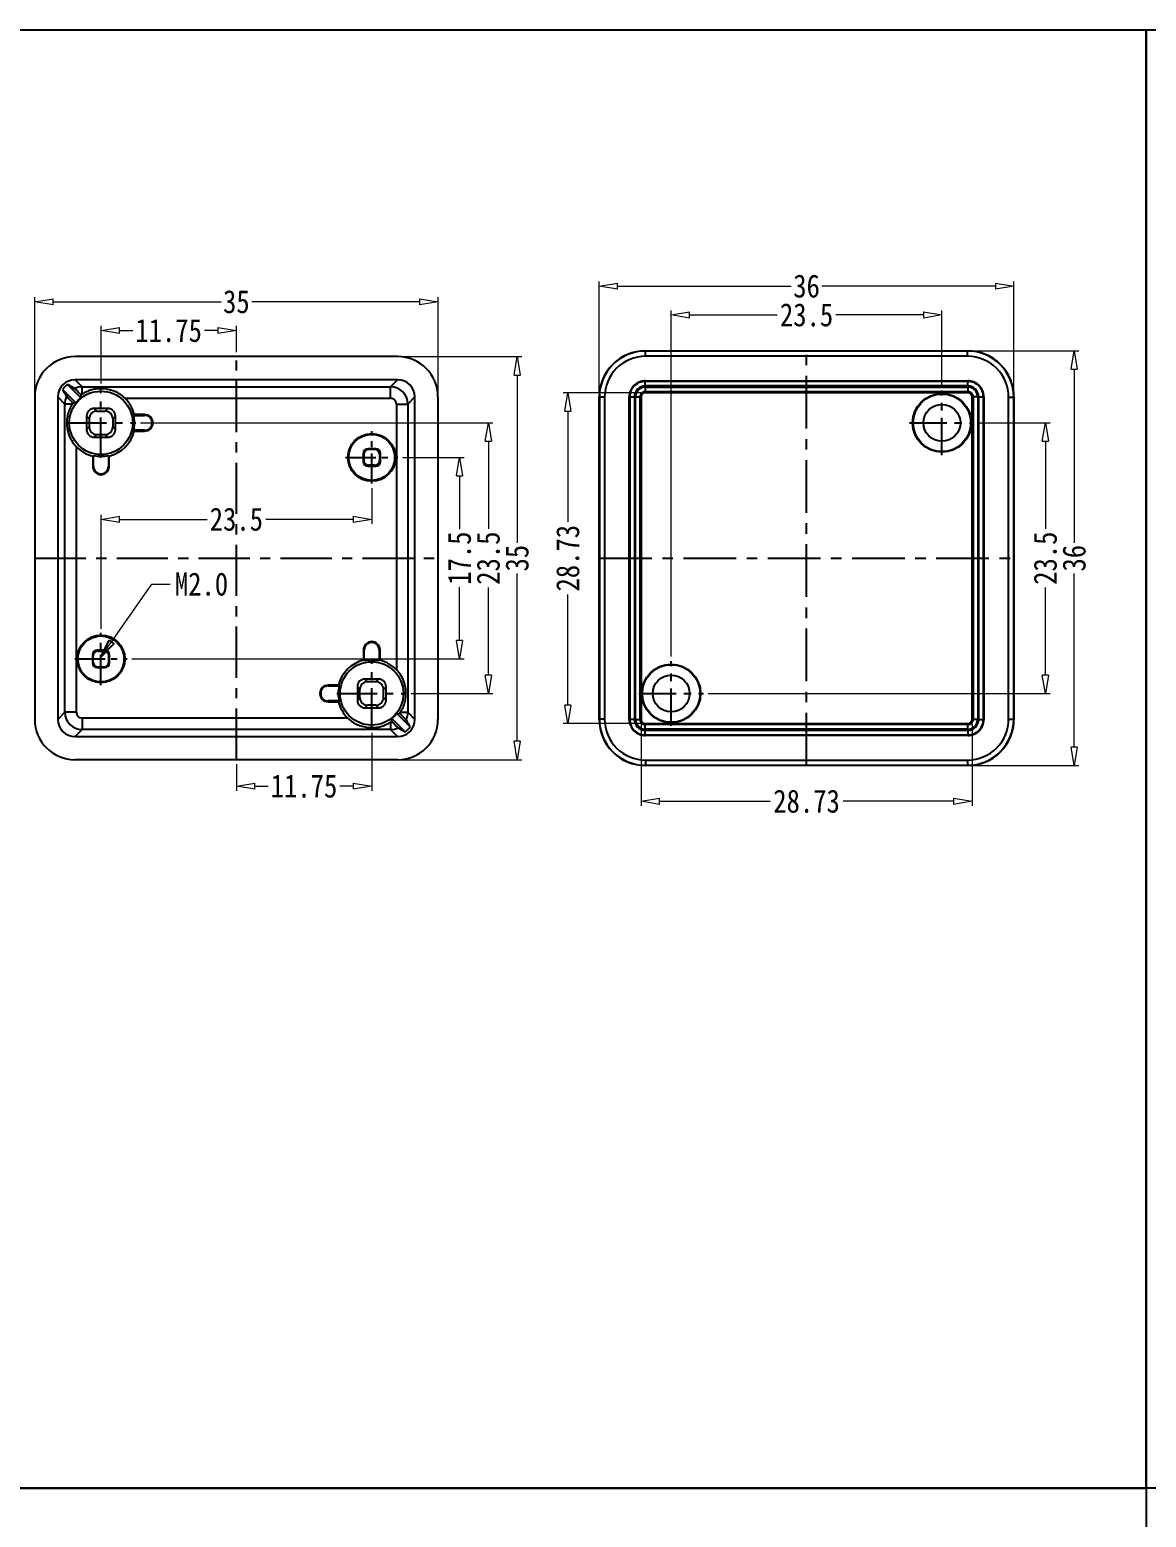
# Model space of a CAD drawing. Header units: millimetres. Extents: x 1786 to 3782, y -1997 to -1744.
# Drawn here: x 3503.5 to 3600.4, y -1872.9 to -1743.7 of the extents above; entities that cross this region are included whole.
import ezdxf

# ---------------------------------------------------------------- set-up
doc = ezdxf.new("R2010")
doc.units = ezdxf.units.MM
doc.linetypes.add('CENTER', pattern=[50.8, 31.75, -6.35, 6.35, -6.35])
doc.layers.add('dim', color=3, linetype='Continuous', lineweight=9)
doc.styles.add('FFS', font='SIMFANG.TTF', dxfattribs={"width": 0.85})
doc.dimstyles.new('YanXiu', dxfattribs={"dimtxt": 2.5, "dimasz": 2.2, "dimexe": 1, "dimexo": 0.6, "dimgap": 0.66, "dimtad": 0, "dimzin": 9, "dimdsep": 46, "dimtxsty": 'FFS', "dimblk": 'CLOSEDBLANK', "dimcen": 0, "dimclrd": 256, "dimclre": 131, "dimclrt": 42, "dimazin": 0, "dimtfac": 1, "dimtofl": 0, "dimtmove": 0, "dimatfit": 3, "dimldrblk": 'CLOSEDBLANK', "dimfxl": 1, "dimlwd": 5, "dimlwe": 5, "dimarcsym": 0})

# ---------------------------------------------------------------- blocks, each defined once
blk = doc.blocks.new('_ClosedBlank')
at = {"color": 0, "linetype": 'ByBlock', "lineweight": -2}
for p, q in [((-1, 0.167), (0, 0)), ((-1, 0.167), (-1, -0.167)), ((0, 0), (-1, -0.167))]:
    blk.add_line(p, q, dxfattribs=at)
blk = doc.blocks.new('*D264')
at = {"layer": 'Defpoints', "color": 0}
for p in [(2825.71, -2401.55, 0), (2831.06, -2401.55), (2802.21, -2419.05, 0)]:
    blk.add_point(p, dxfattribs=at)
at = {"layer": 'dim', "color": 131, "lineweight": 5}
for p, q in [((2826.11, -2401.55), (2831.46, -2401.55)), ((2802.61, -2419.05), (2831.46, -2419.05))]:
    blk.add_line(p, q, dxfattribs=at)
at = {"layer": 'dim', "lineweight": 5}
for p, q in [((2831.06, -2403.15), (2831.06, -2407.78)), ((2831.06, -2417.45), (2831.06, -2412.82))]:
    blk.add_line(p, q, dxfattribs=at)
at = {"layer": 'dim', "lineweight": 5, "xscale": 1.6, "yscale": 1.6, "zscale": 1.6}
for p, rotation in [((2831.06, -2401.55), 90), ((2831.06, -2419.05), 270)]:
    blk.add_blockref('_ClosedBlank', p, dxfattribs=dict(at, rotation=rotation))
at = {"layer": 'dim', "color": 42, "insert": (2831.06, -2410.3), "char_height": 2, "attachment_point": 5, "rotation": 90, "style": 'FFS'}
blk.add_mtext('17.5', dxfattribs=at)
blk = doc.blocks.new('*D265')
at = {"layer": 'Defpoints', "color": 0}
for p in [(2802.96, -2398.55, 0), (2833.56, -2398.55), (2826.46, -2422.05, 0)]:
    blk.add_point(p, dxfattribs=at)
at = {"layer": 'dim', "color": 131, "lineweight": 5}
for p, q in [((2803.36, -2398.55), (2833.96, -2398.55)), ((2826.86, -2422.05), (2833.96, -2422.05))]:
    blk.add_line(p, q, dxfattribs=at)
at = {"layer": 'dim', "lineweight": 5}
for p, q in [((2833.56, -2400.15), (2833.56, -2407.75)), ((2833.56, -2420.45), (2833.56, -2412.85))]:
    blk.add_line(p, q, dxfattribs=at)
at = {"layer": 'dim', "lineweight": 5, "xscale": 1.6, "yscale": 1.6, "zscale": 1.6}
for p, rotation in [((2833.56, -2398.55), 90), ((2833.56, -2422.05), 270)]:
    blk.add_blockref('_ClosedBlank', p, dxfattribs=dict(at, rotation=rotation))
at = {"layer": 'dim', "color": 42, "insert": (2833.56, -2410.3), "char_height": 2, "attachment_point": 5, "rotation": 90, "style": 'FFS'}
blk.add_mtext('23.5', dxfattribs=at)
blk = doc.blocks.new('*D266')
at = {"layer": 'Defpoints', "color": 0}
for p in [(2825.69, -2392.8), (2836.06, -2392.8), (2825.69, -2427.8)]:
    blk.add_point(p, dxfattribs=at)
at = {"layer": 'dim', "color": 131, "lineweight": 5}
for p, q in [((2826.09, -2392.8), (2836.46, -2392.8)), ((2826.09, -2427.8), (2836.46, -2427.8))]:
    blk.add_line(p, q, dxfattribs=at)
at = {"layer": 'dim', "lineweight": 5}
for p, q in [((2836.06, -2394.4), (2836.06, -2408.97)), ((2836.06, -2426.2), (2836.06, -2411.63))]:
    blk.add_line(p, q, dxfattribs=at)
at = {"layer": 'dim', "lineweight": 5, "xscale": 1.6, "yscale": 1.6, "zscale": 1.6}
for p, rotation in [((2836.06, -2392.8), 90), ((2836.06, -2427.8), 270)]:
    blk.add_blockref('_ClosedBlank', p, dxfattribs=dict(at, rotation=rotation))
at = {"layer": 'dim', "color": 42, "insert": (2836.06, -2410.3), "char_height": 2, "attachment_point": 5, "rotation": 90, "style": 'FFS'}
blk.add_mtext('35', dxfattribs=at)
blk = doc.blocks.new('*D267')
at = {"layer": 'Defpoints', "color": 0}
for p in [(2823.44, -2403.83, 0), (2823.44, -2406.93), (2799.94, -2416.85, 0)]:
    blk.add_point(p, dxfattribs=at)
at = {"layer": 'dim', "color": 131, "lineweight": 5}
for p, q in [((2823.44, -2404.23), (2823.44, -2407.33)), ((2799.94, -2416.45), (2799.94, -2406.53))]:
    blk.add_line(p, q, dxfattribs=at)
at = {"layer": 'dim', "lineweight": 5}
for p, q in [((2801.54, -2406.93), (2809.14, -2406.93)), ((2821.84, -2406.93), (2814.24, -2406.93))]:
    blk.add_line(p, q, dxfattribs=at)
at = {"layer": 'dim', "lineweight": 5, "xscale": 1.6, "yscale": 1.6, "zscale": 1.6, "rotation": 180}
blk.add_blockref('_ClosedBlank', (2799.94, -2406.93), dxfattribs=at)
at = {"layer": 'dim', "lineweight": 5, "xscale": 1.6, "yscale": 1.6, "zscale": 1.6}
blk.add_blockref('_ClosedBlank', (2823.44, -2406.93), dxfattribs=at)
at = {"layer": 'dim', "color": 42, "insert": (2811.69, -2406.93), "char_height": 2, "attachment_point": 5, "style": 'FFS'}
blk.add_mtext('23.5', dxfattribs=at)
blk = doc.blocks.new('*D268')
at = {"layer": 'Defpoints', "color": 0}
for p in [(2811.69, -2390.54), (2811.69, -2392.8, 0), (2799.94, -2395.53, 0)]:
    blk.add_point(p, dxfattribs=at)
at = {"layer": 'dim', "color": 131, "lineweight": 5}
for p, q in [((2799.94, -2395.13), (2799.94, -2390.14)), ((2811.69, -2392.4), (2811.69, -2390.14))]:
    blk.add_line(p, q, dxfattribs=at)
at = {"layer": 'dim', "lineweight": 5}
for p, q in [((2801.54, -2390.54), (2802.7, -2390.54)), ((2810.09, -2390.54), (2808.92, -2390.54))]:
    blk.add_line(p, q, dxfattribs=at)
at = {"layer": 'dim', "lineweight": 5, "xscale": 1.6, "yscale": 1.6, "zscale": 1.6, "rotation": 180}
blk.add_blockref('_ClosedBlank', (2799.94, -2390.54), dxfattribs=at)
at = {"layer": 'dim', "lineweight": 5, "xscale": 1.6, "yscale": 1.6, "zscale": 1.6}
blk.add_blockref('_ClosedBlank', (2811.69, -2390.54), dxfattribs=at)
at = {"layer": 'dim', "color": 42, "insert": (2805.81, -2390.54), "char_height": 2, "attachment_point": 5, "style": 'FFS'}
blk.add_mtext('11.75', dxfattribs=at)
blk = doc.blocks.new('*D263')
at = {"layer": 'Defpoints', "color": 0}
for p in [(2829.19, -2388.04), (2794.19, -2396.3, 0), (2829.19, -2396.3, 0)]:
    blk.add_point(p, dxfattribs=at)
at = {"layer": 'dim', "color": 131, "lineweight": 5}
for p, q in [((2794.19, -2395.9), (2794.19, -2387.64)), ((2829.19, -2395.9), (2829.19, -2387.64))]:
    blk.add_line(p, q, dxfattribs=at)
at = {"layer": 'dim', "lineweight": 5}
for p, q in [((2795.79, -2388.04), (2810.36, -2388.04)), ((2827.59, -2388.04), (2813.02, -2388.04))]:
    blk.add_line(p, q, dxfattribs=at)
at = {"layer": 'dim', "lineweight": 5, "xscale": 1.6, "yscale": 1.6, "zscale": 1.6, "rotation": 180}
blk.add_blockref('_ClosedBlank', (2794.19, -2388.04), dxfattribs=at)
at = {"layer": 'dim', "lineweight": 5, "xscale": 1.6, "yscale": 1.6, "zscale": 1.6}
blk.add_blockref('_ClosedBlank', (2829.19, -2388.04), dxfattribs=at)
at = {"layer": 'dim', "color": 42, "insert": (2811.69, -2388.04), "char_height": 2, "attachment_point": 5, "style": 'FFS'}
blk.add_mtext('35', dxfattribs=at)
blk = doc.blocks.new('*D269')
at = {"layer": 'Defpoints', "color": 0}
for p in [(2823.44, -2425.08, 0), (2811.69, -2427.8), (2823.44, -2430.1)]:
    blk.add_point(p, dxfattribs=at)
at = {"layer": 'dim', "color": 131, "lineweight": 5}
for p, q in [((2823.44, -2425.48), (2823.44, -2430.5)), ((2811.69, -2428.2), (2811.69, -2430.5))]:
    blk.add_line(p, q, dxfattribs=at)
at = {"layer": 'dim', "lineweight": 5}
for p, q in [((2813.29, -2430.1), (2814.45, -2430.1)), ((2821.84, -2430.1), (2820.67, -2430.1))]:
    blk.add_line(p, q, dxfattribs=at)
at = {"layer": 'dim', "lineweight": 5, "xscale": 1.6, "yscale": 1.6, "zscale": 1.6, "rotation": 180}
blk.add_blockref('_ClosedBlank', (2811.69, -2430.1), dxfattribs=at)
at = {"layer": 'dim', "lineweight": 5, "xscale": 1.6, "yscale": 1.6, "zscale": 1.6}
blk.add_blockref('_ClosedBlank', (2823.44, -2430.1), dxfattribs=at)
at = {"layer": 'dim', "color": 42, "insert": (2817.56, -2430.1), "char_height": 2, "attachment_point": 5, "style": 'FFS'}
blk.add_mtext('11.75', dxfattribs=at)
blk = doc.blocks.new('*D341')
at = {"layer": 'Defpoints', "color": 0}
for p in [(3556.58, -1803.61), (3585.31, -1803.61), (3585.31, -1810.72)]:
    blk.add_point(p, dxfattribs=at)
at = {"layer": 'dim', "color": 131, "lineweight": 5}
for p, q in [((3556.58, -1804.01), (3556.58, -1811.12)), ((3585.31, -1804.01), (3585.31, -1811.12))]:
    blk.add_line(p, q, dxfattribs=at)
at = {"layer": 'dim', "lineweight": 5}
for p, q in [((3558.18, -1810.72), (3567.78, -1810.72)), ((3583.71, -1810.72), (3574.12, -1810.72))]:
    blk.add_line(p, q, dxfattribs=at)
at = {"layer": 'dim', "lineweight": 5, "xscale": 1.6, "yscale": 1.6, "zscale": 1.6, "rotation": 180}
blk.add_blockref('_ClosedBlank', (3556.58, -1810.72), dxfattribs=at)
at = {"layer": 'dim', "lineweight": 5, "xscale": 1.6, "yscale": 1.6, "zscale": 1.6}
blk.add_blockref('_ClosedBlank', (3585.31, -1810.72), dxfattribs=at)
at = {"layer": 'dim', "color": 42, "insert": (3570.95, -1810.72), "char_height": 2, "attachment_point": 5, "style": 'FFS'}
blk.add_mtext('28.73', dxfattribs=at)
blk = doc.blocks.new('*D342')
at = {"layer": 'Defpoints', "color": 0}
for p in [(3550.23, -1775.24), (3556.95, -1775.24), (3556.95, -1803.97)]:
    blk.add_point(p, dxfattribs=at)
at = {"layer": 'dim', "color": 131, "lineweight": 5}
for p, q in [((3556.55, -1775.24), (3549.83, -1775.24)), ((3556.55, -1803.97), (3549.83, -1803.97))]:
    blk.add_line(p, q, dxfattribs=at)
at = {"layer": 'dim', "lineweight": 5}
for p, q in [((3550.23, -1776.84), (3550.23, -1786.44)), ((3550.23, -1802.37), (3550.23, -1792.77))]:
    blk.add_line(p, q, dxfattribs=at)
at = {"layer": 'dim', "lineweight": 5, "xscale": 1.6, "yscale": 1.6, "zscale": 1.6}
for p, rotation in [((3550.23, -1775.24), 90), ((3550.23, -1803.97), 270)]:
    blk.add_blockref('_ClosedBlank', p, dxfattribs=dict(at, rotation=rotation))
at = {"layer": 'dim', "color": 42, "insert": (3550.23, -1789.61), "char_height": 2, "attachment_point": 5, "rotation": 90, "style": 'FFS'}
blk.add_mtext('28.73', dxfattribs=at)
blk = doc.blocks.new('*D343')
at = {"layer": 'Defpoints', "color": 0}
for p in [(3585.51, -1777.86, 0), (3591.68, -1777.86), (3562.01, -1801.36, 0)]:
    blk.add_point(p, dxfattribs=at)
at = {"layer": 'dim', "color": 131, "lineweight": 5}
for p, q in [((3585.91, -1777.86), (3592.08, -1777.86)), ((3562.41, -1801.36), (3592.08, -1801.36))]:
    blk.add_line(p, q, dxfattribs=at)
at = {"layer": 'dim', "lineweight": 5}
for p, q in [((3591.68, -1779.46), (3591.68, -1787.06)), ((3591.68, -1799.76), (3591.68, -1792.16))]:
    blk.add_line(p, q, dxfattribs=at)
at = {"layer": 'dim', "lineweight": 5, "xscale": 1.6, "yscale": 1.6, "zscale": 1.6}
for p, rotation in [((3591.68, -1777.86), 90), ((3591.68, -1801.36), 270)]:
    blk.add_blockref('_ClosedBlank', p, dxfattribs=dict(at, rotation=rotation))
at = {"layer": 'dim', "color": 42, "insert": (3591.68, -1789.61), "char_height": 2, "attachment_point": 5, "rotation": 90, "style": 'FFS'}
blk.add_mtext('23.5', dxfattribs=at)
blk = doc.blocks.new('*D344')
at = {"layer": 'Defpoints', "color": 0}
for p in [(3584.95, -1771.61), (3594.18, -1771.61), (3584.95, -1807.61)]:
    blk.add_point(p, dxfattribs=at)
at = {"layer": 'dim', "color": 131, "lineweight": 5}
for p, q in [((3585.35, -1771.61), (3594.58, -1771.61)), ((3585.35, -1807.61), (3594.58, -1807.61))]:
    blk.add_line(p, q, dxfattribs=at)
at = {"layer": 'dim', "lineweight": 5}
for p, q in [((3594.18, -1773.21), (3594.18, -1788.27)), ((3594.18, -1806.01), (3594.18, -1790.94))]:
    blk.add_line(p, q, dxfattribs=at)
at = {"layer": 'dim', "lineweight": 5, "xscale": 1.6, "yscale": 1.6, "zscale": 1.6}
for p, rotation in [((3594.18, -1771.61), 90), ((3594.18, -1807.61), 270)]:
    blk.add_blockref('_ClosedBlank', p, dxfattribs=dict(at, rotation=rotation))
at = {"layer": 'dim', "color": 42, "insert": (3594.18, -1789.61), "char_height": 2, "attachment_point": 5, "rotation": 90, "style": 'FFS'}
blk.add_mtext('36', dxfattribs=at)
blk = doc.blocks.new('*D345')
at = {"layer": 'Defpoints', "color": 0}
for p in [(3559.2, -1768.49), (3582.7, -1775.05, 0), (3559.2, -1798.55, 0)]:
    blk.add_point(p, dxfattribs=at)
at = {"layer": 'dim', "color": 131, "lineweight": 5}
for p, q in [((3559.2, -1798.15), (3559.2, -1768.09)), ((3582.7, -1774.65), (3582.7, -1768.09))]:
    blk.add_line(p, q, dxfattribs=at)
at = {"layer": 'dim', "lineweight": 5}
for p, q in [((3560.8, -1768.49), (3568.4, -1768.49)), ((3581.1, -1768.49), (3573.5, -1768.49))]:
    blk.add_line(p, q, dxfattribs=at)
at = {"layer": 'dim', "lineweight": 5, "xscale": 1.6, "yscale": 1.6, "zscale": 1.6, "rotation": 180}
blk.add_blockref('_ClosedBlank', (3559.2, -1768.49), dxfattribs=at)
at = {"layer": 'dim', "lineweight": 5, "xscale": 1.6, "yscale": 1.6, "zscale": 1.6}
blk.add_blockref('_ClosedBlank', (3582.7, -1768.49), dxfattribs=at)
at = {"layer": 'dim', "color": 42, "insert": (3570.95, -1768.49), "char_height": 2, "attachment_point": 5, "style": 'FFS'}
blk.add_mtext('23.5', dxfattribs=at)
blk = doc.blocks.new('*D346')
at = {"layer": 'Defpoints', "color": 0}
for p in [(3552.95, -1765.99), (3552.95, -1775.61), (3588.95, -1775.61)]:
    blk.add_point(p, dxfattribs=at)
at = {"layer": 'dim', "color": 131, "lineweight": 5}
for p, q in [((3552.95, -1775.21), (3552.95, -1765.59)), ((3588.95, -1775.21), (3588.95, -1765.59))]:
    blk.add_line(p, q, dxfattribs=at)
at = {"layer": 'dim', "lineweight": 5}
for p, q in [((3554.55, -1765.99), (3569.62, -1765.99)), ((3587.35, -1765.99), (3572.28, -1765.99))]:
    blk.add_line(p, q, dxfattribs=at)
at = {"layer": 'dim', "lineweight": 5, "xscale": 1.6, "yscale": 1.6, "zscale": 1.6, "rotation": 180}
blk.add_blockref('_ClosedBlank', (3552.95, -1765.99), dxfattribs=at)
at = {"layer": 'dim', "lineweight": 5, "xscale": 1.6, "yscale": 1.6, "zscale": 1.6}
blk.add_blockref('_ClosedBlank', (3588.95, -1765.99), dxfattribs=at)
at = {"layer": 'dim', "color": 42, "insert": (3570.95, -1765.99), "char_height": 2, "attachment_point": 5, "style": 'FFS'}
blk.add_mtext('36', dxfattribs=at)
blk = doc.blocks.new('*u280')
at = {"color": 7, "linetype": 'Continuous'}
for p, q in [((14.003, 17.5, 0), (-14.003, 17.5, 0)), ((-15.08, 14.644, 0), (-13.925, 13.489, 0)), ((-13.489, 13.925, 0), (-14.644, 15.08, 0)), ((14, 15.498, 0), (-14, 15.498, 0)), ((-13.386, 14.885, 0), (-14, 15.498, 0)), ((-13.386, 14.885, 0), (13.386, 14.885, 0)), ((-13.386, 14.236, 0), (-13.386, 14.885, 0)), ((13.386, 14.885, 0), (14, 15.498, 0)), ((13.386, 13.886, 0), (13.386, 14.885, 0)), ((-17.5, 14.003, 0), (-17.5, -14.003, 0)), ((-15.498, 14, 0), (-15.498, -14, 0)), ((-14.885, 13.386, 0), (-15.498, 14, 0)), ((-14.885, -13.386, 0), (-14.885, 13.386, 0)), ((-14.236, 13.386, 0), (-14.885, 13.386, 0)), ((-11.164, 13, 0), (-12.336, 13, 0)), ((-12.336, 13, 0), (-12.109, 12.773, 0)), ((-11.164, 13, 0), (-11.391, 12.773, 0)), ((-9.676, 13.886, 0), (13.386, 13.886, 0)), ((13.886, 13.386, 0), (14.885, 13.386, 0)), ((13.886, 13.386, 0), (13.886, -9.676, 0)), ((14.885, 13.386, 0), (15.498, 14, 0)), ((14.885, 13.386, 0), (14.885, -13.386, 0)), ((15.498, -14, 0), (15.498, 14, 0)), ((17.5, 14.003, 0), (17.5, -14.003, 0)), ((-13, 12.336, 0), (-13, 11.164, 0)), ((-13, 12.336, 0), (-12.773, 12.109, 0)), ((-12.773, 12.109, 0), (-12.773, 11.391, 0)), ((-12.109, 12.773, 0), (-11.391, 12.773, 0)), ((-10.5, 12.336, 0), (-10.727, 12.109, 0)), ((-10.727, 12.109, 0), (-10.727, 11.391, 0)), ((-10.5, 11.164, 0), (-10.5, 12.336, 0)), ((-8.917, 12.4, 0), (-7.97, 12.4, 0)), ((-7.97, 12.47, 0), (-8.861, 12.47, 0)), ((-7.97, 12.4, 0), (-7.97, 12.47, 0)), ((-13, 11.164, 0), (-12.773, 11.391, 0)), ((-12.336, 10.5, 0), (-12.109, 10.727, 0)), ((-12.336, 10.5, 0), (-11.164, 10.5, 0)), ((-12.109, 10.727, 0), (-11.391, 10.727, 0)), ((-11.164, 10.5, 0), (-11.391, 10.727, 0)), ((-10.5, 11.164, 0), (-10.727, 11.391, 0)), ((-7.97, 11.1, 0), (-8.917, 11.1, 0)), ((-8.861, 11.03, 0), (-7.97, 11.03, 0)), ((-7.97, 11.1, 0), (-7.97, 11.03, 0)), ((-13.886, -13.386, 0), (-13.886, 9.676, 0)), ((11, 9.101, 0), (11.07, 9.032, 0)), ((11, 9.101, 0), (11, 8.399, 0)), ((11.399, 9.5, 0), (11.468, 9.43, 0)), ((12.101, 9.5, 0), (11.399, 9.5, 0)), ((12.032, 9.43, 0), (11.468, 9.43, 0)), ((12.101, 9.5, 0), (12.032, 9.43, 0)), ((12.5, 9.101, 0), (12.43, 9.032, 0)), ((12.5, 8.399, 0), (12.5, 9.101, 0)), ((-12.47, 8.861, 0), (-12.47, 7.97, 0)), ((-12.4, 7.97, 0), (-12.47, 7.97, 0)), ((-12.4, 7.97, 0), (-12.4, 8.917, 0)), ((-11.1, 8.917, 0), (-11.1, 7.97, 0)), ((-11.1, 7.97, 0), (-11.03, 7.97, 0)), ((-11.03, 7.97, 0), (-11.03, 8.861, 0)), ((11, 8.399, 0), (11.07, 8.468, 0)), ((11.07, 9.032, 0), (11.07, 8.468, 0)), ((11.399, 8, 0), (11.468, 8.07, 0)), ((11.399, 8, 0), (12.101, 8, 0)), ((12.032, 8.07, 0), (11.468, 8.07, 0)), ((12.101, 8, 0), (12.032, 8.07, 0)), ((12.43, 9.032, 0), (12.43, 8.468, 0)), ((12.5, 8.399, 0), (12.43, 8.468, 0)), ((-12.5, -8.399, 0), (-12.5, -9.101, 0)), ((-12.5, -8.399, 0), (-12.43, -8.468, 0)), ((-12.5, -9.101, 0), (-12.43, -9.032, 0)), ((-12.43, -9.032, 0), (-12.43, -8.468, 0)), ((-11.399, -8, 0), (-12.101, -8, 0)), ((-12.101, -8, 0), (-12.032, -8.07, 0)), ((-12.032, -8.07, 0), (-11.468, -8.07, 0)), ((-11.399, -8, 0), (-11.468, -8.07, 0)), ((-11, -8.399, 0), (-11.07, -8.468, 0)), ((-11.07, -9.032, 0), (-11.07, -8.468, 0)), ((-11, -9.101, 0), (-11.07, -9.032, 0)), ((-11, -9.101, 0), (-11, -8.399, 0)), ((11.03, -7.97, 0), (11.1, -7.97, 0)), ((11.03, -7.97, 0), (11.03, -8.861, 0)), ((11.1, -8.917, 0), (11.1, -7.97, 0)), ((12.47, -7.97, 0), (12.4, -7.97, 0)), ((12.4, -7.97, 0), (12.4, -8.917, 0)), ((12.47, -8.861, 0), (12.47, -7.97, 0)), ((-12.101, -9.5, 0), (-12.032, -9.43, 0)), ((-12.101, -9.5, 0), (-11.399, -9.5, 0)), ((-12.032, -9.43, 0), (-11.468, -9.43, 0)), ((-11.399, -9.5, 0), (-11.468, -9.43, 0)), ((7.97, -11.1, 0), (7.97, -11.03, 0)), ((8.861, -11.03, 0), (7.97, -11.03, 0)), ((7.97, -11.1, 0), (8.917, -11.1, 0)), ((10.5, -11.164, 0), (10.727, -11.391, 0)), ((10.5, -11.164, 0), (10.5, -12.336, 0)), ((10.727, -12.109, 0), (10.727, -11.391, 0)), ((11.164, -10.5, 0), (11.391, -10.727, 0)), ((12.336, -10.5, 0), (11.164, -10.5, 0)), ((12.109, -10.727, 0), (11.391, -10.727, 0)), ((12.336, -10.5, 0), (12.109, -10.727, 0)), ((13, -11.164, 0), (12.773, -11.391, 0)), ((12.773, -12.109, 0), (12.773, -11.391, 0)), ((13, -12.336, 0), (13, -11.164, 0)), ((7.97, -12.4, 0), (7.97, -12.47, 0)), ((8.917, -12.4, 0), (7.97, -12.4, 0)), ((7.97, -12.47, 0), (8.861, -12.47, 0)), ((10.5, -12.336, 0), (10.727, -12.109, 0)), ((11.164, -13, 0), (11.391, -12.773, 0)), ((12.109, -12.773, 0), (11.391, -12.773, 0)), ((12.336, -13, 0), (12.109, -12.773, 0)), ((13, -12.336, 0), (12.773, -12.109, 0)), ((-14.885, -13.386, 0), (-15.498, -14, 0)), ((-13.886, -13.386, 0), (-14.885, -13.386, 0)), ((-13.386, -13.886, 0), (-13.386, -14.885, 0)), ((9.676, -13.886, 0), (-13.386, -13.886, 0)), ((11.164, -13, 0), (12.336, -13, 0)), ((13.489, -13.925, 0), (14.644, -15.08, 0)), ((15.08, -14.644, 0), (13.925, -13.489, 0)), ((14.236, -13.386, 0), (14.885, -13.386, 0)), ((14.885, -13.386, 0), (15.498, -14, 0)), ((-13.386, -14.885, 0), (-14, -15.498, 0)), ((-14, -15.498, 0), (14, -15.498, 0)), ((13.386, -14.885, 0), (-13.386, -14.885, 0)), ((13.386, -14.236, 0), (13.386, -14.885, 0)), ((13.386, -14.885, 0), (14, -15.498, 0)), ((14.003, -17.5, 0), (-14.003, -17.5, 0))]:
    blk.add_line(p, q, dxfattribs=at)
at = {"color": 1, "linetype": 'CENTER', "ltscale": 0.14}
for p, q in [((0, -17.5), (0, 17.5)), ((-17.5, 0), (17.5, 0))]:
    blk.add_line(p, q, dxfattribs=at)
at = {"color": 1, "linetype": 'CENTER', "ltscale": 0.11}
for p, q in [((-11.75, 8.725, 0), (-11.75, 14.775, 0)), ((-14.775, 11.75, 0), (-8.725, 11.75, 0)), ((11.75, -14.775, 0), (11.75, -8.725, 0)), ((8.725, -11.75, 0), (14.775, -11.75, 0))]:
    blk.add_line(p, q, dxfattribs=at)
at = {"color": 1, "linetype": 'CENTER', "ltscale": 0.082793}
for p, q in [((11.75, 6.473, 0), (11.75, 11.027, 0)), ((9.473, 8.75, 0), (14.027, 8.75, 0)), ((-11.75, -11.027, 0), (-11.75, -6.473, 0)), ((-14.027, -8.75, 0), (-9.473, -8.75, 0))]:
    blk.add_line(p, q, dxfattribs=at)
at = {"color": 7, "linetype": 'Continuous'}
for centre, radius in [((-11.75, 11.75, 0), 2.75), ((11.75, 8.75, 0), 2.07), ((11.75, 8.75, 0), 2), ((-11.75, -8.75, 0), 2.07), ((-11.75, -8.75, 0), 2), ((11.75, -11.75, 0), 2.75)]:
    blk.add_circle(centre, radius, dxfattribs=at)
for centre, radius, start, end in [((-13.384, 13.385, 0), 1.5, 90.07116, 116.2067), ((-11.801, 11.809, 0), 2.898, 123.15586, 125.17795), ((13.384, 13.384, 0), 1.501, 0.07703, 89.92352), ((-13.385, 13.384, 0), 1.5, 153.79444, 179.92826), ((-11.809, 11.801, 0), 2.898, 144.82206, 146.84417), ((-13.461, 5.121, 0), 8.382, 93.17087, 94.90196), ((-11.75, 11.75, 0), 2.785, 128.65044, 141.34956), ((-11.75, 11.75, 0), 2.977, 13.99284, 45.84712), ((13.387, 13.387, 0), 0.499, 359.9792, 90.0208), ((-16.362, 18.33, 0), 9.518, 321.46222, 321.99754), ((-11.75, 11.75, 0), 2.907, 347.07997, 12.92003), ((-7.97, 11.75, 0), 0.72, 270, 90), ((-7.97, 11.75, 0), 0.65, 270, 90), ((-11.75, 11.75, 0), 2.977, 283.99284, 346.00716), ((-16.332, 5.193, 0), 9.481, 38.00139, 38.53885), ((-11.75, 11.75, 0), 2.977, 224.15288, 256.00716), ((-18.307, 16.332, 0), 9.481, 308.00139, 308.53885), ((-11.75, 7.97, 0), 0.72, 180, 0), ((-11.75, 11.75, 0), 2.907, 257.07997, 282.92003), ((-11.75, 7.97, 0), 0.65, 180, 0), ((-5.17, 16.362, 0), 9.518, 231.46221, 231.99754), ((11.75, -7.97, 0), 0.72, 0, 180), ((11.75, -7.97, 0), 0.65, 0, 180), ((11.75, -11.75, 0), 2.977, 103.99284, 166.00716), ((5.17, -16.362, 0), 9.518, 51.46221, 51.99754), ((11.75, -11.75, 0), 2.907, 77.07997, 102.92003), ((18.307, -16.332, 0), 9.481, 128.00139, 128.53885), ((11.75, -11.75, 0), 2.977, 44.15288, 76.00716), ((7.97, -11.75, 0), 0.72, 90, 270), ((7.97, -11.75, 0), 0.65, 90, 270), ((11.75, -11.75, 0), 2.907, 167.07997, 192.92003), ((16.332, -5.193, 0), 9.481, 218.00139, 218.53885), ((16.362, -18.33, 0), 9.518, 141.46222, 141.99754), ((11.75, -11.75, 0), 2.977, 193.99284, 225.84712), ((-13.384, -13.384, 0), 1.501, 180.07703, 269.92353), ((-13.387, -13.387, 0), 0.499, 179.97919, 270.02081), ((11.801, -11.809, 0), 2.898, 303.15586, 305.17795), ((11.75, -11.75, 0), 2.785, 308.65044, 321.34956), ((13.461, -5.121, 0), 8.382, 273.17087, 274.90196), ((11.809, -11.801, 0), 2.898, 324.82206, 326.84417), ((13.385, -13.384, 0), 1.5, 333.79444, 359.92826), ((13.384, -13.385, 0), 1.5, 270.07116, 296.2067)]:
    blk.add_arc(centre, radius, start, end, dxfattribs=at)
for centre, major_axis, ratio, start_param, end_param in [((-13.997, 13.997, 0), (2.48, -2.48), 0.9980992, 2.3571458, 3.9260395), ((13.997, 13.997, 0), (-2.48, -2.48), 0.9980992, 2.3571458, 3.9260395), ((-13.997, 13.997, 0), (1.063, -1.063), 0.9980992, 2.3571458, 3.9260395), ((-13.822, 13.822, 0), (1.063, -1.063), 0.9980992, 2.9347923, 3.348393), ((-14.592, 14.592, 0), (-2.873, 4.925), 0.0693471, 1.5198349, 1.6412724), ((-14.592, 14.592, 0), (-4.925, 2.873), 0.0693471, -1.6412724, -1.5198349), ((13.997, 13.997, 0), (-1.063, -1.063), 0.9980992, 2.3571458, 3.9260395), ((-12.335, 12.335, 0), (-0.47, 0.47), 0.9996955, -0.7852459, 0.7852459), ((-11.165, 12.335, 0), (0.47, 0.47), 0.9996955, -0.7852459, 0.7852459), ((-12.108, 12.108, 0), (-0.47, 0.47), 0.9996955, -0.7852459, 0.7852459), ((-11.392, 12.108, 0), (0.47, 0.47), 0.9996955, -0.7852459, 0.7852459), ((-12.335, 11.165, 0), (0.47, 0.47), 0.9996955, 2.3563468, 3.9268385), ((-12.108, 11.392, 0), (-0.47, -0.47), 0.9996955, -0.7852459, 0.7852459), ((-11.392, 11.392, 0), (0.47, -0.47), 0.9996955, -0.7852459, 0.7852459), ((-11.165, 11.165, 0), (-0.47, 0.47), 0.9996955, -3.9268385, -2.3563468), ((11.399, 9.101, 0), (-0.282, 0.282), 0.9996955, -0.7852459, 0.7852459), ((11.469, 9.031, 0), (-0.282, 0.282), 0.9996955, -0.7852459, 0.7852459), ((12.031, 9.031, 0), (0.282, 0.282), 0.9996955, -0.7852459, 0.7852459), ((12.101, 9.101, 0), (0.282, 0.282), 0.9996955, -0.7852459, 0.7852459), ((11.399, 8.399, 0), (0.282, 0.282), 0.9996955, 2.3563468, 3.9268385), ((11.469, 8.469, 0), (-0.282, -0.282), 0.9996955, -0.7852459, 0.7852459), ((12.031, 8.469, 0), (0.282, -0.282), 0.9996955, -0.7852459, 0.7852459), ((12.101, 8.399, 0), (-0.282, 0.282), 0.9996955, -3.9268385, -2.3563468), ((-12.101, -8.399, 0), (-0.282, 0.282), 0.9996955, -0.7852459, 0.7852459), ((-12.031, -8.469, 0), (-0.282, 0.282), 0.9996955, -0.7852459, 0.7852459), ((-12.031, -9.031, 0), (-0.282, -0.282), 0.9996955, -0.7852459, 0.7852459), ((-11.469, -8.469, 0), (0.282, 0.282), 0.9996955, -0.7852459, 0.7852459), ((-11.469, -9.031, 0), (0.282, -0.282), 0.9996955, -0.7852459, 0.7852459), ((-11.399, -8.399, 0), (0.282, 0.282), 0.9996955, -0.7852459, 0.7852459), ((-12.101, -9.101, 0), (0.282, 0.282), 0.9996955, 2.3563468, 3.9268385), ((-11.399, -9.101, 0), (-0.282, 0.282), 0.9996955, -3.9268385, -2.3563468), ((11.165, -11.165, 0), (-0.47, 0.47), 0.9996955, -0.7852459, 0.7852459), ((11.392, -11.392, 0), (-0.47, 0.47), 0.9996955, -0.7852459, 0.7852459), ((12.108, -11.392, 0), (0.47, 0.47), 0.9996955, -0.7852459, 0.7852459), ((12.335, -11.165, 0), (0.47, 0.47), 0.9996955, -0.7852459, 0.7852459), ((11.165, -12.335, 0), (0.47, 0.47), 0.9996955, 2.3563468, 3.9268385), ((11.392, -12.108, 0), (-0.47, -0.47), 0.9996955, -0.7852459, 0.7852459), ((12.108, -12.108, 0), (0.47, -0.47), 0.9996955, -0.7852459, 0.7852459), ((12.335, -12.335, 0), (-0.47, 0.47), 0.9996955, -3.9268385, -2.3563468), ((-13.997, -13.997, 0), (2.48, 2.48), 0.9980992, 2.3571458, 3.9260395), ((-13.997, -13.997, 0), (1.063, 1.063), 0.9980992, 2.3571458, 3.9260395), ((13.997, -13.997, 0), (-1.063, 1.063), 0.9980992, 2.3571458, 3.9260395), ((13.997, -13.997, 0), (-2.48, 2.48), 0.9980992, 2.3571458, 3.9260395), ((14.592, -14.592, 0), (-2.873, 4.925), 0.0693471, -1.6217578, -1.5003203), ((14.592, -14.592, 0), (-4.925, 2.873), 0.0693471, 1.5003202, 1.6217578), ((13.822, -13.822, 0), (-1.063, 1.063), 0.9980992, 2.9347923, 3.348393)]:
    blk.add_ellipse(centre, major_axis=major_axis, ratio=ratio, start_param=start_param, end_param=end_param, dxfattribs=at)
for points, start_tangent, end_tangent in [([(-13.472, 14.178, 0), (-13.597, 14.302, 0), (-13.726, 14.428, 0), (-13.847, 14.546, 0), (-13.947, 14.641, 0), (-14.015, 14.704, 0), (-14.047, 14.731, 0)], (-0.7100744, 0.7041267), (-0.861251, 0.5081798)), ([(-11.75, 14.719, 0), (-11.989, 14.71, 0), (-12.216, 14.683, 0), (-12.431, 14.642, 0), (-12.636, 14.587, 0), (-12.832, 14.519, 0), (-13.022, 14.438, 0), (-13.207, 14.344, 0), (-13.386, 14.236, 0)], (-1, 0), (-0.8371937, -0.5469065)), ([(-9.676, 13.886, 0), (-9.894, 14.077, 0), (-10.125, 14.243, 0), (-10.354, 14.377, 0), (-10.576, 14.482, 0), (-10.798, 14.566, 0), (-11.026, 14.631, 0), (-11.261, 14.68, 0), (-11.504, 14.709, 0), (-11.75, 14.719, 0)], (-0.7174838, 0.6965752), (-1, 0)), ([(-14.731, 14.047, 0), (-14.704, 14.015, 0), (-14.642, 13.947, 0), (-14.546, 13.847, 0), (-14.429, 13.726, 0), (-14.302, 13.597, 0), (-14.178, 13.472, 0)], (0.5081798, -0.861251), (0.7041268, -0.7100743)), ([(-14.236, 13.386, 0), (-14.468, 12.955, 0), (-14.621, 12.516, 0), (-14.701, 12.078, 0), (-14.718, 11.667, 0), (-14.685, 11.297, 0), (-14.613, 10.955, 0), (-14.501, 10.621, 0), (-14.341, 10.288, 0), (-14.13, 9.963, 0), (-13.886, 9.676, 0)], (-0.546906, -0.837194), (0.6965752, -0.7174838)), ([(-13.489, 13.925, 0), (-13.484, 14.009, 0), (-13.478, 14.093, 0), (-13.472, 14.178, 0)], (0.055382, 0.9984652), (0.0843018, 0.9964403)), ([(14.236, -13.386, 0), (14.468, -12.955, 0), (14.621, -12.516, 0), (14.701, -12.078, 0), (14.718, -11.667, 0), (14.685, -11.297, 0), (14.613, -10.955, 0), (14.501, -10.621, 0), (14.341, -10.288, 0), (14.13, -9.963, 0), (13.886, -9.676, 0)], (0.546906, 0.837194), (-0.6965752, 0.7174838)), ([(9.676, -13.886, 0), (9.894, -14.077, 0), (10.125, -14.243, 0), (10.354, -14.377, 0), (10.576, -14.482, 0), (10.798, -14.566, 0), (11.026, -14.631, 0), (11.261, -14.68, 0), (11.504, -14.709, 0), (11.75, -14.719, 0)], (0.7174838, -0.6965752), (1, 0)), ([(13.489, -13.925, 0), (13.484, -14.009, 0), (13.478, -14.093, 0), (13.472, -14.178, 0)], (-0.055382, -0.9984652), (-0.0843018, -0.9964403)), ([(13.472, -14.178, 0), (13.597, -14.302, 0), (13.726, -14.428, 0), (13.847, -14.546, 0), (13.947, -14.641, 0), (14.015, -14.704, 0), (14.047, -14.731, 0)], (0.7100744, -0.7041267), (0.861251, -0.5081798)), ([(14.731, -14.047, 0), (14.704, -14.015, 0), (14.642, -13.947, 0), (14.546, -13.847, 0), (14.429, -13.726, 0), (14.302, -13.597, 0), (14.178, -13.472, 0)], (-0.5081798, 0.861251), (-0.7041268, 0.7100743)), ([(11.75, -14.719, 0), (11.989, -14.71, 0), (12.216, -14.683, 0), (12.431, -14.642, 0), (12.636, -14.587, 0), (12.832, -14.519, 0), (13.022, -14.438, 0), (13.207, -14.344, 0), (13.386, -14.236, 0)], (1, 0), (0.8371937, 0.5469065))]:
    blk.add_spline(points, degree=3, dxfattribs=dict(at, start_tangent=start_tangent, end_tangent=end_tangent))
at = {"layer": 'dim', "color": 42, "insert": (-5.339, -2.261), "char_height": 2, "attachment_point": 4, "style": 'FFS'}
blk.add_mtext('M2.0', dxfattribs=at)
at = {"layer": 'dim'}
for base, p1, p2, picture, middle in [((17.5, 22.262, 0), (-17.5, 14.003, 0), (17.5, 14.003, 0), '*D263', (0, 22.262, 0)), ((0, 19.762, 0), (-11.75, 14.775, 0), (0, 17.5, 0), '*D268', (-5.875, 19.762, 0)), ((11.75, 3.374), (-11.75, -6.55, 0), (11.75, 6.473, 0), '*D267', (0, 3.374)), ((11.75, -19.798), (0, -17.5), (11.75, -14.775, 0), '*D269', (5.875, -19.798))]:
    dim = blk.add_linear_dim(base=base, p1=p1, p2=p2, dimstyle='YanXiu', override={"dimtxt": 2, "dimasz": 1.6, "dimexe": 0.3998, "dimexo": 0.3998, "dimgap": 0.3998}, dxfattribs=at)
    dim.commit()
    dim.dimension.update_dxf_attribs({"geometry": picture, "text_midpoint": middle, "insert": (-2811.688, 2410.301)})
for base, p1, p2, picture, middle in [((24.375, 17.5, 0), (14.003, -17.5, 0), (14.003, 17.5, 0), '*D266', (24.375, 0, 0)), ((21.875, 11.75, 0), (14.775, -11.75, 0), (-8.725, 11.75, 0), '*D265', (21.875, 0, 0)), ((19.375, 8.75, 0), (-9.473, -8.75, 0), (14.027, 8.75, 0), '*D264', (19.375, 0, 0))]:
    dim = blk.add_linear_dim(base=base, p1=p1, p2=p2, angle=90, dimstyle='YanXiu', override={"dimtxt": 2, "dimasz": 1.6, "dimexe": 0.3998, "dimexo": 0.3998, "dimgap": 0.3998}, dxfattribs=at)
    dim.commit()
    dim.dimension.update_dxf_attribs({"geometry": picture, "text_midpoint": middle, "insert": (-2811.688, 2410.301)})
at = {"layer": 'dim', "annotation_type": 0, "has_hookline": 1, "hookline_direction": 0, "text_width": 3.779}
blk.add_leader([(-11.75, -8.583), (-7.339, -2.261), (-5.739, -2.261)], dimstyle='YanXiu', override={"dimtxt": 2, "dimasz": 1.6, "dimexe": 0.3998, "dimexo": 0.3998, "dimgap": 0.3998}, dxfattribs=at)
blk = doc.blocks.new('*u351')
at = {"color": 7, "linetype": 'Continuous'}
for p, q in [((47.066, 98.751), (75.066, 98.751)), ((47.084, 98.733), (47.066, 98.751)), ((75.048, 98.733), (47.084, 98.733)), ((47.084, 98.283), (47.084, 98.733)), ((75.048, 98.283), (47.084, 98.283)), ((75.066, 98.751), (75.048, 98.733)), ((75.048, 98.283), (75.048, 98.733)), ((47.067, 95.701), (47.067, 96.149)), ((47.067, 96.149), (75.066, 96.149)), ((75.066, 96.1), (47.067, 96.1)), ((75.066, 95.701), (47.067, 95.701)), ((47.067, 95.608), (47.067, 95.116)), ((47.067, 95.608), (75.066, 95.608)), ((75.066, 95.701), (75.066, 96.149)), ((75.066, 95.608), (75.066, 95.116)), ((43.066, 66.751), (43.066, 94.751)), ((43.084, 94.733), (43.066, 94.751)), ((43.084, 94.733), (43.084, 66.769)), ((43.534, 94.733), (43.084, 94.733)), ((43.534, 94.733), (43.534, 66.769)), ((45.668, 66.752), (45.668, 94.751)), ((45.668, 94.751), (46.117, 94.751)), ((45.717, 94.751), (45.717, 66.752)), ((46.117, 94.751), (46.117, 66.752)), ((46.209, 66.752), (46.209, 94.751)), ((46.209, 94.751), (46.701, 94.751)), ((46.609, 66.751), (46.609, 94.751)), ((46.701, 94.751), (46.701, 66.752)), ((47.067, 95.209), (75.066, 95.209)), ((75.066, 95.116), (47.067, 95.116)), ((75.923, 94.751), (75.431, 94.751)), ((75.431, 66.752), (75.431, 94.751)), ((75.524, 94.751), (75.524, 66.752)), ((75.923, 94.751), (75.923, 66.752)), ((76.016, 94.751), (76.464, 94.751)), ((76.016, 66.752), (76.016, 94.751)), ((76.415, 66.752), (76.415, 94.751)), ((76.464, 94.751), (76.464, 66.752)), ((78.598, 94.733), (79.048, 94.733)), ((78.598, 66.769), (78.598, 94.733)), ((79.066, 94.751), (79.048, 94.733)), ((79.048, 66.769), (79.048, 94.733)), ((79.066, 94.751), (79.066, 66.751)), ((43.066, 66.751), (43.084, 66.769)), ((43.534, 66.769), (43.084, 66.769)), ((46.117, 66.752), (45.668, 66.752)), ((46.209, 66.752), (46.701, 66.752)), ((47.067, 65.894), (47.067, 66.386)), ((47.067, 66.386), (75.066, 66.386)), ((75.066, 66.294), (47.067, 66.294)), ((75.066, 65.894), (47.067, 65.894)), ((75.066, 65.894), (75.066, 66.386)), ((75.923, 66.752), (75.431, 66.752)), ((76.016, 66.752), (76.464, 66.752)), ((78.598, 66.769), (79.048, 66.769)), ((79.048, 66.769), (79.066, 66.751)), ((47.067, 65.353), (47.067, 65.801)), ((47.067, 65.801), (75.066, 65.801)), ((47.067, 65.402), (75.066, 65.402)), ((75.066, 65.353), (47.067, 65.353)), ((75.066, 65.801), (75.066, 65.353)), ((47.066, 62.751), (47.084, 62.769)), ((75.066, 62.751), (47.066, 62.751)), ((47.084, 63.219), (47.084, 62.769)), ((47.084, 63.219), (75.048, 63.219)), ((47.084, 62.769), (75.048, 62.769)), ((75.048, 63.219), (75.048, 62.769)), ((75.048, 62.769), (75.066, 62.751))]:
    blk.add_line(p, q, dxfattribs=at)
at = {"color": 1, "linetype": 'CENTER', "ltscale": 0.144}
for p, q in [((61.066, 62.751, 0), (61.066, 98.751, 0)), ((43.066, 80.751, 0), (79.066, 80.751, 0))]:
    blk.add_line(p, q, dxfattribs=at)
at = {"color": 1, "linetype": 'CENTER', "ltscale": 0.102095}
for p, q in [((72.816, 89.693, 0), (72.816, 95.309, 0)), ((70.009, 92.501, 0), (75.624, 92.501, 0)), ((49.316, 66.193, 0), (49.316, 71.809, 0)), ((46.509, 69.001, 0), (52.124, 69.001, 0))]:
    blk.add_line(p, q, dxfattribs=at)
at = {"color": 7, "linetype": 'Continuous'}
for centre, radius in [((72.816, 92.501), 2.552), ((72.816, 92.501), 2.5), ((72.816, 92.501), 1.6), ((49.316, 69.001), 2.552), ((49.316, 69.001), 2.5), ((49.316, 69.001), 1.6)]:
    blk.add_circle(centre, radius, dxfattribs=at)
for centre, radius, start, end in [((47.066, 94.751), 4, 89.99719, 180.00266), ((47.084, 94.733), 4, 89.9998, 180.00225), ((47.084, 94.733), 3.55, 89.99915, 180.00085), ((75.048, 94.733), 4, 359.99776, 90.0002), ((75.048, 94.733), 3.55, 359.99918, 90.00085), ((75.066, 94.751), 4, 359.99733, 90.00281), ((47.066, 94.751), 1.398, 89.97735, 180.02265), ((47.066, 94.751), 1.349, 89.97544, 180.02407), ((47.066, 94.751), 0.949, 89.96558, 180.03451), ((47.066, 94.751), 0.857, 89.95994, 180.04105), ((75.066, 94.751), 1.398, 359.97735, 90.02265), ((75.066, 94.751), 1.349, 359.97544, 90.02407), ((75.066, 94.751), 0.949, 359.96558, 90.03451), ((75.066, 94.751), 0.857, 359.95994, 90.04105), ((47.066, 94.751), 0.457, 89.93516, 180.07728), ((75.066, 94.751), 0.457, 359.93516, 90.07727), ((47.066, 66.751), 4, 179.99733, 270.00281), ((47.084, 66.769), 4, 179.99776, 270.0002), ((47.084, 66.769), 3.55, 179.99916, 270.00084), ((47.066, 66.751), 1.398, 179.97666, 270.02334), ((47.066, 66.751), 1.349, 179.97544, 270.02407), ((47.066, 66.751), 0.949, 179.96557, 270.03452), ((47.066, 66.751), 0.857, 179.95994, 270.04105), ((47.066, 66.751), 0.457, 179.93516, 270.07727), ((75.048, 66.769), 3.55, 269.99915, 0.00085), ((75.048, 66.769), 4, 269.9998, 0.00225), ((75.066, 66.751), 0.457, 269.93516, 0.07728), ((75.066, 66.751), 0.857, 269.95994, 0.04105), ((75.066, 66.751), 0.949, 269.96558, 0.03451), ((75.066, 66.751), 1.349, 269.97544, 0.02407), ((75.066, 66.751), 1.398, 269.97666, 0.02334), ((75.066, 66.751), 4, 269.99719, 0.00266)]:
    blk.add_arc(centre, radius, start, end, dxfattribs=at)
for points, start_tangent, end_tangent in [([(47.067, 95.116), (46.972, 95.104), (46.883, 95.067), (46.808, 95.009), (46.75, 94.934), (46.714, 94.846), (46.701, 94.751)], (-1, 0), (0, -1)), ([(75.431, 94.751), (75.419, 94.846), (75.382, 94.934), (75.324, 95.009), (75.249, 95.067), (75.161, 95.104), (75.066, 95.116)], (0, 1), (-1, 0)), ([(46.701, 66.752), (46.714, 66.657), (46.75, 66.568), (46.808, 66.493), (46.883, 66.435), (46.972, 66.398), (47.067, 66.386)], (0, -1), (1, 0)), ([(75.066, 66.386), (75.161, 66.398), (75.249, 66.435), (75.324, 66.493), (75.382, 66.568), (75.419, 66.657), (75.431, 66.752)], (1, 0), (0, 1))]:
    blk.add_spline(points, degree=3, dxfattribs=dict(at, start_tangent=start_tangent, end_tangent=end_tangent))
at = {"layer": 'Defpoints', "color": 2}
blk.add_lwpolyline([(-90.545, 126.633), (90.545, 126.633), (90.545, 0), (-90.545, 0)], close=True, dxfattribs=at)
blk.add_blockref('*u280', (11.573, 80.751, 0))
at = {"layer": 'dim'}
for base, p1, p2, picture, middle in [((43.066, 104.364), (79.066, 94.751), (43.066, 94.751), '*D346', (61.066, 104.364)), ((49.316, 101.864), (72.816, 95.309, 0), (49.316, 71.809, 0), '*D345', (61.066, 101.864)), ((75.431, 59.638), (46.701, 66.752), (75.431, 66.752), '*D341', (61.066, 59.638))]:
    dim = blk.add_linear_dim(base=base, p1=p1, p2=p2, dimstyle='YanXiu', override={"dimtxt": 2, "dimasz": 1.6, "dimexe": 0.3998, "dimexo": 0.3998, "dimgap": 0.3998}, dxfattribs=at)
    dim.commit()
    dim.dimension.update_dxf_attribs({"geometry": picture, "text_midpoint": middle, "insert": (-3509.884, 1870.358)})
for base, p1, p2, picture, middle in [((84.299, 98.751), (75.066, 62.751), (75.066, 98.751), '*D344', (84.299, 80.751)), ((40.342, 95.116), (47.067, 66.386), (47.067, 95.116), '*D342', (40.342, 80.751)), ((81.799, 92.501), (52.124, 69.001, 0), (75.624, 92.501, 0), '*D343', (81.799, 80.751))]:
    dim = blk.add_linear_dim(base=base, p1=p1, p2=p2, angle=90, dimstyle='YanXiu', override={"dimtxt": 2, "dimasz": 1.6, "dimexe": 0.3998, "dimexo": 0.3998, "dimgap": 0.3998}, dxfattribs=at)
    dim.commit()
    dim.dimension.update_dxf_attribs({"geometry": picture, "text_midpoint": middle, "insert": (-3509.884, 1870.358)})

msp = doc.modelspace()

# ---------------------------------------------------------------- block references
for p in [(3509.88, -1870.36, 0), (3690.97, -1870.36, 0)]:
    msp.add_blockref('*u351', p)
at = {"rotation": 180}
msp.add_blockref('*u351', (3509.88, -1870.36, 0), dxfattribs=at)

doc.saveas('drawing.dxf')
